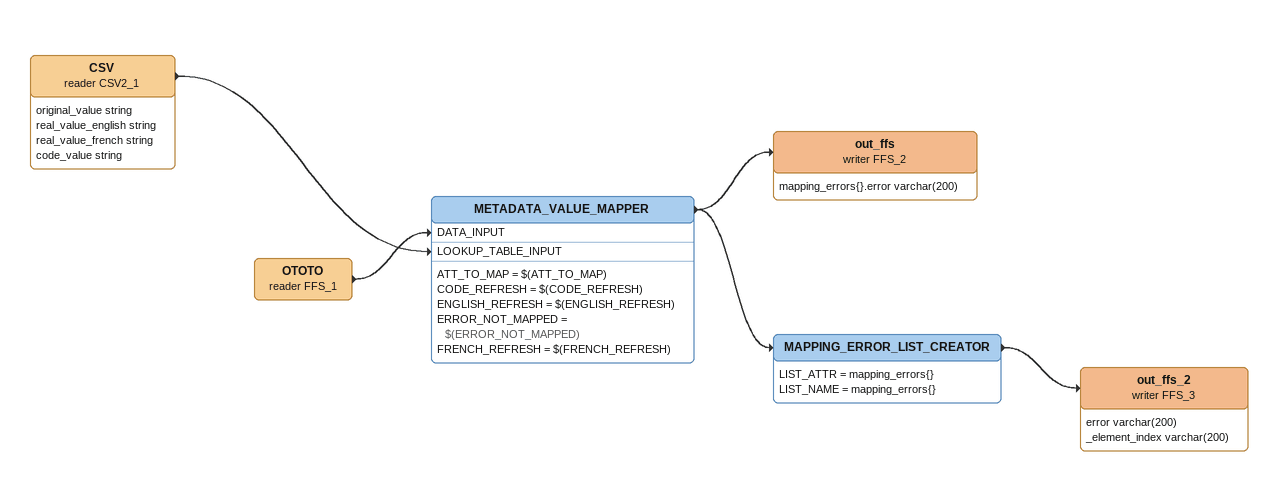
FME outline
CSV (reader CSV2_1)
    attributes: original_value string, real_value_english string, real_value_french string, code_value string
    -> METADATA_VALUE_MAPPER [LOOKUP_TABLE_INPUT]
OTOTO (reader FFS_1)
    -> METADATA_VALUE_MAPPER [DATA_INPUT]
METADATA_VALUE_MAPPER
    ATT_TO_MAP = $(ATT_TO_MAP)
    CODE_REFRESH = $(CODE_REFRESH)
    ENGLISH_REFRESH = $(ENGLISH_REFRESH)
    ERROR_NOT_MAPPED = $(ERROR_NOT_MAPPED)
    FRENCH_REFRESH = $(FRENCH_REFRESH)
    -> out_ffs (writer FFS_2)
    -> MAPPING_ERROR_LIST_CREATOR
out_ffs (writer FFS_2)
    attributes: mapping_errors{}.error varchar(200)
MAPPING_ERROR_LIST_CREATOR
    LIST_ATTR = mapping_errors{}
    LIST_NAME = mapping_errors{}
    -> out_ffs_2 (writer FFS_3)
out_ffs_2 (writer FFS_3)
    attributes: error varchar(200), _element_index varchar(200)
